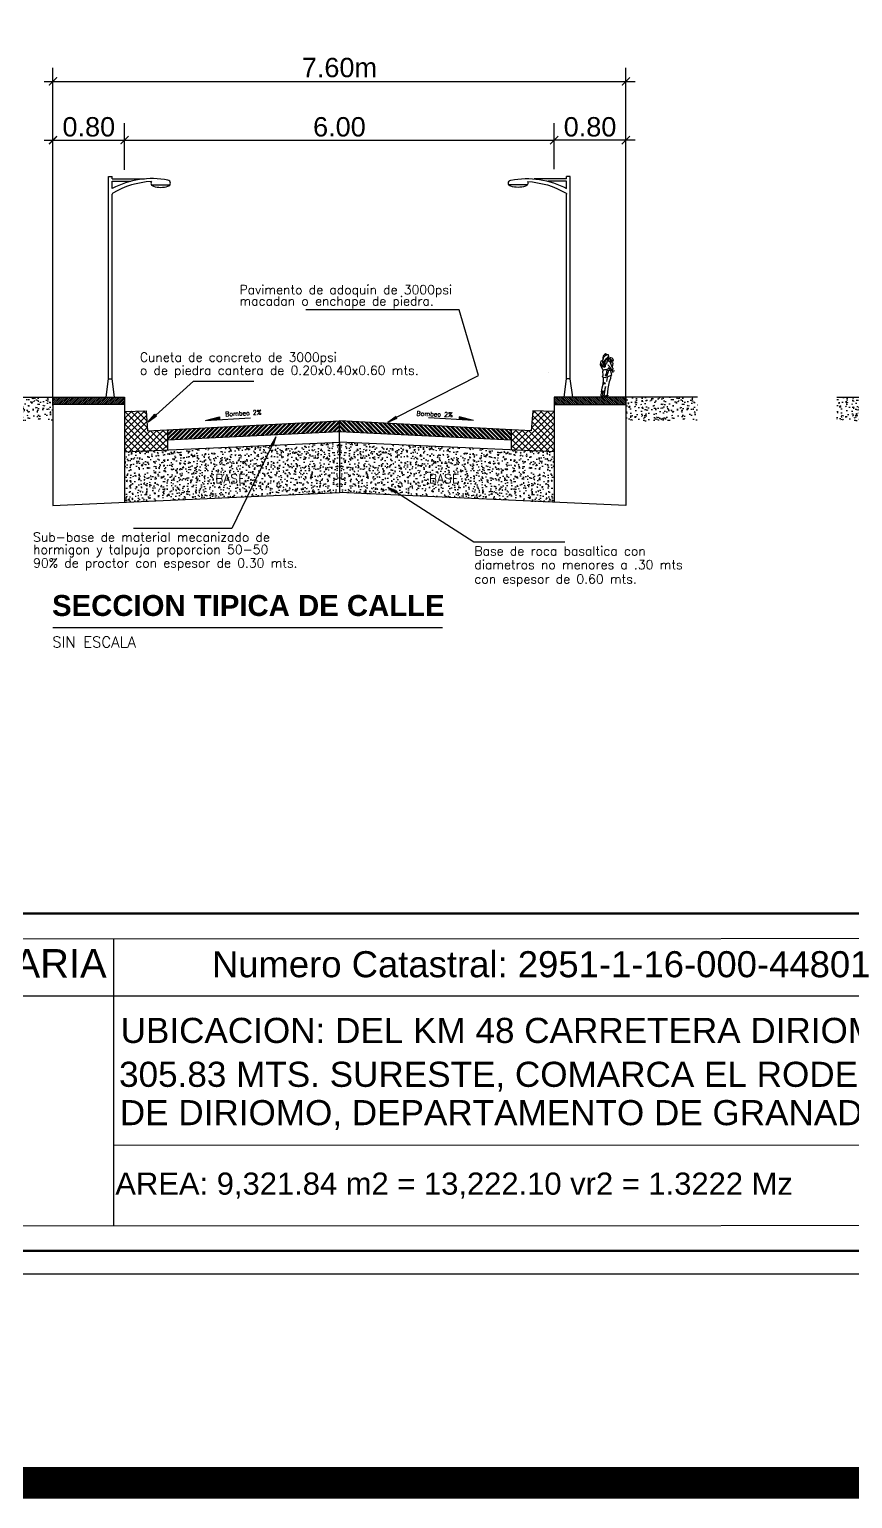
# Model space of a CAD drawing. Header units: millimetres. Extents: x 604785 to 1211550, y 1310998 to 2622648.
# Drawn here: x 605031.7 to 605090.9, y 1310998.2 to 1311103.8 of the extents above; entities that cross this region are included whole.
import ezdxf

# ---------------------------------------------------------------- set-up
doc = ezdxf.new("R2010")
doc.units = ezdxf.units.MM
doc.linetypes.add('0', pattern=[0])
for name, color, linetype in [('acera', 8, 'Continuous'), ('CAJETIN', 5, 'Continuous'), ('datos y tabla de areas', 170, 'Continuous')]:
    doc.layers.add(name, color=color, linetype=linetype)
doc.styles.add('ARIALTEXT', font='')
doc.styles.add('HECTOR LOPEZ', font='arial.ttf')
doc.styles.add('MINIMO', font='arial.ttf', dxfattribs={"height": 3.6})
doc.styles.add('PI', font='arial.ttf', dxfattribs={"height": 0.4})
doc.styles.add('ROMANS', font='ROMANS', dxfattribs={"height": 0.2})
doc.styles.add('Style-ENGINEERING', font='ENGINEERING.shx')
doc.styles.get('ARIALTEXT').set_extended_font_data('Arial', bold=True)

# ---------------------------------------------------------------- blocks, each defined once
blk = doc.blocks.new('_ArchTick')
at = {"color": 0, "linetype": 'ByBlock', "const_width": 0.15}
blk.add_lwpolyline([(-0.5, -0.5), (0.5, 0.5)], dxfattribs=at)
blk = doc.blocks.new('A$C42CB68AE')
at = {"color": 0, "linetype": 'ByBlock'}
for p, q in [((0.102, 9.246), (0.254, 9.246)), ((0.102, 0.759), (0.102, 9.246)), ((0.254, 9.144), (0.254, 9.246)), ((0.254, 9.144), (1.611, 9.144)), ((0.254, 8.738), (0.254, 9.042)), ((0.254, 9.042), (1.028, 9.042)), ((1.902, 8.89), (2.67, 8.89)), ((0.254, 0.759), (0.254, 8.502)), ((0, 0), (0.102, 0.759)), ((0.102, 0.762), (0.254, 0.762)), ((0.356, 0), (0.254, 0.759)), ((0, 0), (0.356, 0))]:
    blk.add_line(p, q, dxfattribs=at)
for centre, radius, start, end in [((1.921, 5.641), 3.517, 79.01502, 118.29006), ((2.049, 5.575), 3.458, 92.56761, 120.78099), ((2.007, 8.966), 0.13, 150.62553, 258.69007), ((2.286, 9.703), 0.916, 250.55996, 289.44004), ((2.565, 8.966), 0.13, 281.30993, 78.69007), ((0.305, 8.502), 0.0508, 120.78099, 180)]:
    blk.add_arc(centre, radius, start, end, dxfattribs=at)

msp = doc.modelspace()

# ---------------------------------------------------------------- hatches: boundary and pattern name
at = {"true_color": 0x636466}
h = msp.add_hatch(dxfattribs=at)
h.set_pattern_fill('AR-CONC', color=251, scale=0.005138)
h.set_pattern_definition([(50, (259037.15996, 562579.5811), (0.9361067078, -0.0818986854), [0.097883279, -1.0767160689]), (355, (259037.16, 562579.5811), (-0.1810888006, 0.9816939888), [0.0783066232, -0.8613758567]), (100.4514447, (259037.238, 562579.57425), (0.7550179047, 0.8997952634), [0.0831879868, -0.9150686141]), (46.1842, (259037.16, 562579.8421), (1.3928664246, -0.2160231451), [0.1468249185, -1.6150741034]), (96.63555761, (259037.276, 562579.8241), (1.2198370125, 1.2713323036), [0.1247820313, -1.3726041608]), (351.18415117, (259037.16, 562579.8421), (1.2198370125, 1.2713323036), [0.1174597656, -1.2920579053]), (21, (259037.2905, 562579.77685), (0.7790295937, -0.5254620958), [0.097883279, -1.0767160689]), (326, (259037.2905, 562579.7768), (0.317553028, 0.9464001089), [0.0783066232, -0.8613728551]), (71.451445, (259037.3554, 562579.7331), (1.09658262, 0.420938018), [0.0831879868, -0.9150670366]), (37.5, (259037.15996, 562579.58108), (0.01586995347, 0.43446322626), [0, -0.85093197205, 0, -0.874423959, 0, -0.8646356311]), (7.5, (259037.15996, 562579.5811), (0.3433347857, 0.51475082177), [0, -0.49855216767, 0, -0.83135531625, 0, -0.3295403726]), (327.5, (259036.86892, 562579.58108), (0.69669564596, -0.02943560349), [0, -0.32627759665, 0, -1.01798610153, 0, -1.3507892501]), (317.5, (259036.7384, 562579.5811), (0.7611217842, 0.13064715568), [0, -0.42416087564, 0, -0.67604718025, 0, -0.95925613414])])
h.paths.add_polyline_path([(605033.44, 1311077.389), (605028.296, 1311077.389), (605028.296, 1311075.695), (605033.44, 1311075.695)])
h = msp.add_hatch(dxfattribs=at)
h.set_pattern_fill('AR-CONC', color=251, scale=0.005138)
h.set_pattern_definition([(50, (259083.45346, 562579.5811), (0.9361067078, -0.0818986854), [0.097883279, -1.0767160689]), (355, (259083.4535, 562579.5811), (-0.1810888006, 0.9816939888), [0.0783066232, -0.8613758567]), (100.4514447, (259083.5315, 562579.57425), (0.7550179047, 0.8997952634), [0.0831879868, -0.9150686141]), (46.1842, (259083.4535, 562579.8421), (1.3928664246, -0.2160231451), [0.1468249185, -1.6150741034]), (96.63555761, (259083.5695, 562579.8241), (1.2198370125, 1.2713323036), [0.1247820313, -1.3726041608]), (351.18415117, (259083.4535, 562579.8421), (1.2198370125, 1.2713323036), [0.1174597656, -1.2920579053]), (21, (259083.584, 562579.77685), (0.7790295937, -0.5254620958), [0.097883279, -1.0767160689]), (326, (259083.584, 562579.7768), (0.317553028, 0.9464001089), [0.0783066232, -0.8613728551]), (71.451445, (259083.6489, 562579.7331), (1.09658262, 0.420938018), [0.0831879868, -0.9150670366]), (37.5, (259083.45346, 562579.58108), (0.01586995347, 0.43446322626), [0, -0.85093197205, 0, -0.874423959, 0, -0.8646356311]), (7.5, (259083.45346, 562579.5811), (0.3433347857, 0.51475082177), [0, -0.49855216767, 0, -0.83135531625, 0, -0.3295403726]), (327.5, (259083.16242, 562579.58108), (0.69669564596, -0.02943560349), [0, -0.32627759665, 0, -1.01798610153, 0, -1.3507892501]), (317.5, (259083.0319, 562579.5811), (0.7611217842, 0.13064715568), [0, -0.42416087564, 0, -0.67604718025, 0, -0.95925613414])])
h.paths.add_polyline_path([(605079.734, 1311077.389), (605074.59, 1311077.389), (605074.59, 1311075.695), (605079.734, 1311075.695)])
h = msp.add_hatch(dxfattribs=at)
h.set_pattern_fill('AR-CONC', color=251, scale=0.005138)
h.set_pattern_definition([(50, (259098.5995, 562579.6004), (0.9361067078, -0.0818986854), [0.097883279, -1.0767160689]), (355, (259098.5995, 562579.6004), (-0.1810888006, 0.9816939888), [0.0783066232, -0.8613758567]), (100.4514447, (259098.6775, 562579.5936), (0.7550179047, 0.8997952634), [0.0831879868, -0.9150686141]), (46.1842, (259098.5995, 562579.8614), (1.3928664246, -0.2160231451), [0.1468249185, -1.6150741034]), (96.63555761, (259098.7156, 562579.8434), (1.2198370125, 1.2713323036), [0.1247820313, -1.3726041608]), (351.18415117, (259098.5995, 562579.8614), (1.2198370125, 1.2713323036), [0.1174597656, -1.2920579053]), (21, (259098.73, 562579.7962), (0.7790295937, -0.5254620958), [0.097883279, -1.0767160689]), (326, (259098.73, 562579.7962), (0.317553028, 0.9464001089), [0.0783066232, -0.8613728551]), (71.451445, (259098.79495, 562579.7524), (1.09658262, 0.420938018), [0.0831879868, -0.9150670366]), (37.5, (259098.59952, 562579.6004), (0.01586995347, 0.43446322626), [0, -0.85093197205, 0, -0.874423959, 0, -0.8646356311]), (7.5, (259098.5995, 562579.6004), (0.3433347857, 0.51475082177), [0, -0.49855216767, 0, -0.83135531625, 0, -0.3295403726]), (327.5, (259098.30848, 562579.6004), (0.69669564596, -0.02943560349), [0, -0.32627759665, 0, -1.01798610153, 0, -1.3507892501]), (317.5, (259098.17797, 562579.6004), (0.7611217842, 0.13064715568), [0, -0.42416087564, 0, -0.67604718025, 0, -0.95925613414])])
h.paths.add_polyline_path([(605094.88, 1311077.408), (605089.736, 1311077.408), (605089.736, 1311075.715), (605094.88, 1311075.715)])
at = {"layer": 'acera'}
h = msp.add_hatch(dxfattribs=at)
h.set_pattern_fill('ANSI31', color=8, scale=0.773492, style=0)
h.set_pattern_definition([(45, (352309.35649, 828159.84258), (-0.068367715192, 0.068367715192), [])])
h.paths.add_polyline_path([(605033.44, 1311077.389), (605038.584, 1311077.389), (605038.584, 1311076.856), (605033.44, 1311076.856)])
h = msp.add_hatch(dxfattribs=at)
h.set_pattern_fill('ANSI31', color=8, scale=0.773492, style=0)
h.set_pattern_definition([(135, (857798.67341, 828159.84258), (0.068367715192, 0.068367715192), [])])
h.paths.add_polyline_path([(605074.59, 1311077.389), (605069.446, 1311077.389), (605069.446, 1311076.856), (605074.59, 1311076.856)])
for points in [[(605040.864, 1311076.043), (605040.767, 1311076.151), (605040.281, 1311075.62)], [(605045.412, 1311075.976), (605044.391, 1311075.702), (605045.412, 1311075.767)], [(605058.158, 1311075.885), (605058.086, 1311076.011), (605057.499, 1311075.595)], [(605063.639, 1311075.702), (605062.618, 1311075.976), (605062.618, 1311075.767)], [(605049.092, 1311073.909), (605049.225, 1311073.852), (605049.442, 1311074.539)], [(605058.081, 1311070.485), (605058.154, 1311070.611), (605057.499, 1311070.908)]]:
    msp.add_hatch(color=7, dxfattribs=at).paths.add_polyline_path(points)
h = msp.add_hatch(dxfattribs=at)
h.set_pattern_fill('ANSI32', color=8, scale=0.580119, style=0)
h.set_pattern_definition([(45, (352304.21277, 828159.84258), (-0.15382735918, 0.15382735918), []), (45, (352304.31532, 828159.84258), (-0.15382735918, 0.15382735918), [])])
h.paths.add_polyline_path([(605041.67, 1311075.03), (605041.67, 1311074.307), (605054.015, 1311074.912), (605054.015, 1311075.684)])
h = msp.add_hatch(dxfattribs=at)
h.set_pattern_fill('ANSI32', color=8, scale=0.580119, style=0)
h.set_pattern_definition([(135, (857803.81713, 828159.84258), (0.15382735918, 0.15382735918), []), (135, (857803.71458, 828159.84258), (0.15382735918, 0.15382735918), [])])
h.paths.add_polyline_path([(605066.36, 1311075.03), (605066.36, 1311074.307), (605054.015, 1311074.912), (605054.015, 1311075.684)])
at = {"layer": 'acera', "true_color": 0xe3e3e3}
h = msp.add_hatch(dxfattribs=at)
h.set_pattern_fill('AR-CONC', color=254, scale=0.116024, style=0)
h.set_pattern_definition([(50, (352304.2128, 828159.8426), (0.83219295055, -0.0728074493), [0.087017895, -0.9571968455]), (355, (352304.2128, 828159.8426), (-0.1609846531, 0.8727223486), [0.069614316, -0.7657574764]), (100.4514, (352304.2821, 828159.8365), (0.6712089155, 0.7999143695), [0.0739538288, -0.8134921429]), (46.1842, (352304.2128, 828160.0746), (1.2382542608, -0.1920415496), [0.1305268426, -1.4357952683]), (96.6356, (352304.316, 828160.0586), (1.0844317495, 1.1302091554), [0.1109307468, -1.2202380194]), (351.1842, (352304.2128, 828160.0746), (1.0844308673, 1.1302100024), [0.104421474, -1.1486362146]), (21, (352304.3288, 828160.0166), (0.69255460286, -0.4671339783), [0.087017895, -0.9571968455]), (326, (352304.3288, 828160.0166), (0.2823038402, 0.8413470735), [0.069614316, -0.7657574764]), (71.4514, (352304.3865, 828159.9777), (0.9748587268, 0.3742123322), [0.0739538288, -0.8134921429]), (37.5, (352304.21277, 828159.84258), (0.01410833352, 0.38623629913), [0, -0.7564755676, 0, -0.77735986242, 0, -0.7686580729]), (7.5, (352304.21277, 828159.8426), (0.305223432, 0.45761169267), [0, -0.44321114544, 0, -0.7390719886, 0, -0.29296024666]), (327.5, (352303.95404, 828159.84258), (0.61936139633, -0.02616903282), [0, -0.29005965016, 0, -0.9049861085, 0, -1.20084695165]), (317.5, (352303.838, 828159.8426), (0.676635105, 0.1161456646), [0, -0.3770775452, 0, -0.6010035951, 0, -0.85277537146])])
h.paths.add_polyline_path([(605038.584, 1311073.446), (605038.584, 1311069.844), (605054.015, 1311070.538), (605054.015, 1311074.14)])
h = msp.add_hatch(dxfattribs=at)
h.set_pattern_fill('AR-CONC', color=254, scale=0.116024, style=0)
h.set_pattern_definition([(130, (857803.8171, 828159.8426), (-0.83219295055, -0.0728074493), [0.087017895, -0.9571968455]), (185, (857803.8171, 828159.8426), (0.1609846531, 0.8727223486), [0.069614316, -0.7657574764]), (79.5486, (857803.7478, 828159.8365), (-0.6712089155, 0.7999143695), [0.0739538288, -0.8134921429]), (133.8158, (857803.8171, 828160.0746), (-1.2382542608, -0.1920415496), [0.1305268426, -1.4357952683]), (83.3644, (857803.714, 828160.0586), (-1.0844317495, 1.1302091554), [0.1109307468, -1.2202380194]), (188.8158, (857803.8171, 828160.0746), (-1.0844308673, 1.1302100024), [0.104421474, -1.1486362146]), (159, (857803.7011, 828160.0166), (-0.69255460286, -0.4671339783), [0.087017895, -0.9571968455]), (214, (857803.7011, 828160.0166), (-0.2823038402, 0.8413470735), [0.069614316, -0.7657574764]), (108.5486, (857803.6434, 828159.9777), (-0.9748587268, 0.3742123322), [0.0739538288, -0.8134921429]), (142.5, (857803.81713, 828159.84258), (-0.01410833352, 0.38623629913), [0, -0.7564755676, 0, -0.77735986242, 0, -0.7686580729]), (172.5, (857803.81713, 828159.8426), (-0.305223432, 0.45761169267), [0, -0.44321114544, 0, -0.7390719886, 0, -0.29296024666]), (212.5, (857804.07586, 828159.84258), (-0.61936139633, -0.02616903282), [0, -0.29005965016, 0, -0.9049861085, 0, -1.20084695165]), (222.5, (857804.1919, 828159.8426), (-0.676635105, 0.1161456646), [0, -0.3770775452, 0, -0.6010035951, 0, -0.85277537146])])
h.paths.add_polyline_path([(605069.446, 1311073.446), (605069.446, 1311069.844), (605054.015, 1311070.538), (605054.015, 1311074.14)])

# ---------------------------------------------------------------- linework, layer by layer
for p, q in [((605033.44, 1311076.856), (605033.44, 1311069.612)), ((605074.59, 1311076.856), (605074.59, 1311077.408)), ((605037.793, 1311038.479), (605037.793, 1311017.879)), ((604973.769, 1311034.36), (605114.142, 1311034.36)), ((605037.793, 1311023.646), (605169.079, 1311023.661))]:
    msp.add_line(p, q)
at = {"color": 1}
msp.add_line((605033.44, 1311060.829), (605061.413, 1311060.829), dxfattribs=at)
at = {"const_width": 2.28}
msp.add_lwpolyline([(604785.969, 1310999.381), (605205.069, 1310999.381), (605205.069, 1311323.231), (604785.969, 1311323.231)], close=True, dxfattribs=at)
at = {"lineweight": 50}
msp.add_lwpolyline([(605190.021, 1311016.044), (604971.953, 1311016.044), (604971.953, 1311040.293), (605190.021, 1311040.293)], close=True, dxfattribs=at)
msp.add_lwpolyline([(605189.066, 1311017.862), (604973.769, 1311017.829), (604973.769, 1311038.469), (605189.066, 1311038.502)], close=True)
at = {"layer": 'acera', "color": 7}
for p, q in [((605062.609, 1311083.659), (605051.612, 1311083.659)), ((605064.002, 1311078.939), (605062.609, 1311083.659)), ((605058.122, 1311075.948), (605064.002, 1311078.939)), ((605040.816, 1311076.097), (605043.544, 1311078.533)), ((605043.544, 1311078.533), (605047.872, 1311078.533)), ((605038.584, 1311076.856), (605033.44, 1311076.856)), ((605069.446, 1311076.856), (605074.59, 1311076.856)), ((605040.281, 1311075.62), (605040.767, 1311076.151)), ((605040.281, 1311075.62), (605040.864, 1311076.043)), ((605040.767, 1311076.151), (605040.864, 1311076.043)), ((605044.391, 1311075.702), (605045.412, 1311075.976)), ((605044.391, 1311075.702), (605047.617, 1311075.907)), ((605045.412, 1311075.976), (605045.412, 1311075.767)), ((605054.015, 1311074.14), (605054.015, 1311075.684)), ((605057.499, 1311075.595), (605058.086, 1311076.011)), ((605057.499, 1311075.595), (605058.158, 1311075.885)), ((605063.639, 1311075.702), (605060.413, 1311075.907)), ((605063.639, 1311075.702), (605062.618, 1311075.976)), ((605062.618, 1311075.976), (605062.618, 1311075.767)), ((605041.67, 1311074.307), (605054.015, 1311074.912)), ((605049.442, 1311074.539), (605049.092, 1311073.909)), ((605049.442, 1311074.539), (605049.225, 1311073.852)), ((605054.015, 1311074.912), (605066.36, 1311074.307)), ((605038.584, 1311073.446), (605038.584, 1311069.844)), ((605049.159, 1311073.881), (605046.279, 1311067.945)), ((605069.446, 1311073.446), (605069.446, 1311069.844)), ((605057.499, 1311070.908), (605058.154, 1311070.611)), ((605057.499, 1311070.908), (605058.081, 1311070.485)), ((605058.118, 1311070.548), (605063.665, 1311066.978)), ((605046.279, 1311067.945), (605039.225, 1311067.945)), ((605063.665, 1311066.978), (605070.206, 1311066.978))]:
    msp.add_line(p, q, dxfattribs=at)
msp.add_lwpolyline([(605033.44, 1311077.389), (605038.584, 1311077.389), (605038.584, 1311076.856), (605033.44, 1311076.856)], close=True, dxfattribs=at)
at = {"layer": 'CAJETIN'}
msp.add_line((604800.969, 1311014.381), (605190.069, 1311014.381), dxfattribs=at)
at = {"layer": 'datos y tabla de areas'}
for p, q in [((605033.44, 1311077.408), (605033.44, 1311101.06)), ((605074.59, 1311077.408), (605074.59, 1311101.06)), ((605032.796, 1311100.074), (605075.249, 1311100.074)), ((605038.584, 1311093.731), (605038.584, 1311097.064)), ((605069.446, 1311093.77), (605069.446, 1311097.064)), ((605032.796, 1311095.851), (605038.584, 1311095.851)), ((605038.584, 1311095.851), (605069.446, 1311095.851)), ((605075.249, 1311095.851), (605069.446, 1311095.851))]:
    msp.add_line(p, q, dxfattribs=at)
at = {"layer": 'datos y tabla de areas', "color": 0}
for p, q in [((605072.759, 1311079.865), (605072.749, 1311079.717)), ((605072.793, 1311079.975), (605072.759, 1311079.865)), ((605072.833, 1311079.982), (605072.793, 1311079.975)), ((605072.821, 1311079.794), (605072.836, 1311079.709)), ((605072.873, 1311079.993), (605072.833, 1311079.982)), ((605072.906, 1311079.978), (605072.873, 1311079.993)), ((605072.915, 1311080.013), (605072.906, 1311079.978)), ((605072.93, 1311080.09), (605072.915, 1311080.013)), ((605072.926, 1311079.967), (605072.924, 1311079.896)), ((605072.924, 1311079.896), (605072.937, 1311079.79)), ((605072.94, 1311080.245), (605072.93, 1311080.172)), ((605072.93, 1311080.172), (605072.93, 1311080.09)), ((605072.937, 1311079.79), (605072.955, 1311079.734)), ((605072.963, 1311080.319), (605072.94, 1311080.245)), ((605072.962, 1311080.212), (605072.95, 1311080.119)), ((605073.047, 1311080.317), (605072.962, 1311080.212)), ((605072.989, 1311080.383), (605072.963, 1311080.319)), ((605073.027, 1311080.412), (605072.989, 1311080.383)), ((605072.996, 1311079.883), (605072.99, 1311079.817)), ((605072.99, 1311079.817), (605073.023, 1311079.726)), ((605073.015, 1311079.959), (605072.996, 1311079.883)), ((605073.096, 1311080.067), (605073.015, 1311079.959)), ((605073.086, 1311080.466), (605073.027, 1311080.412)), ((605073.105, 1311080.366), (605073.047, 1311080.317)), ((605073.06, 1311079.818), (605073.055, 1311079.726)), ((605073.112, 1311079.984), (605073.077, 1311079.863)), ((605073.077, 1311079.863), (605073.087, 1311079.778)), ((605073.139, 1311080.49), (605073.086, 1311080.466)), ((605073.134, 1311080.107), (605073.096, 1311080.067)), ((605073.14, 1311080.373), (605073.105, 1311080.366)), ((605073.206, 1311080.092), (605073.112, 1311079.984)), ((605073.193, 1311079.805), (605073.125, 1311079.722)), ((605073.217, 1311080.163), (605073.134, 1311080.107)), ((605073.199, 1311080.455), (605073.139, 1311080.49)), ((605073.171, 1311080.382), (605073.14, 1311080.373)), ((605073.161, 1311080.466), (605073.171, 1311080.418)), ((605073.171, 1311080.418), (605073.171, 1311080.382)), ((605073.232, 1311079.88), (605073.193, 1311079.805)), ((605073.25, 1311080.425), (605073.199, 1311080.455)), ((605073.299, 1311080.177), (605073.206, 1311080.092)), ((605073.216, 1311079.965), (605073.232, 1311079.88)), ((605073.259, 1311080.206), (605073.217, 1311080.163)), ((605073.279, 1311080.429), (605073.25, 1311080.425)), ((605073.278, 1311080.275), (605073.259, 1311080.206)), ((605073.272, 1311080.011), (605073.284, 1311080.049)), ((605073.314, 1311079.967), (605073.272, 1311080.011)), ((605073.317, 1311080.427), (605073.279, 1311080.429)), ((605073.284, 1311080.049), (605073.308, 1311080.1)), ((605073.308, 1311080.1), (605073.33, 1311080.138)), ((605073.395, 1311079.941), (605073.314, 1311079.967)), ((605073.337, 1311080.419), (605073.317, 1311080.427)), ((605073.33, 1311080.138), (605073.334, 1311080.204)), ((605073.334, 1311080.204), (605073.34, 1311080.237)), ((605073.35, 1311080.373), (605073.337, 1311080.419)), ((605073.34, 1311080.237), (605073.365, 1311080.289)), ((605073.366, 1311080.332), (605073.35, 1311080.373)), ((605073.364, 1311080.045), (605073.353, 1311080.036)), ((605073.353, 1311080.036), (605073.353, 1311080.029)), ((605073.353, 1311080.029), (605073.353, 1311079.997)), ((605073.353, 1311079.997), (605073.353, 1311079.972)), ((605073.375, 1311080.054), (605073.364, 1311080.045)), ((605073.365, 1311080.289), (605073.366, 1311080.332)), ((605073.374, 1311080.131), (605073.372, 1311080.116)), ((605073.372, 1311080.116), (605073.372, 1311080.094)), ((605073.372, 1311080.094), (605073.377, 1311080.07)), ((605073.378, 1311080.14), (605073.374, 1311080.131)), ((605073.379, 1311080.059), (605073.375, 1311080.054)), ((605073.377, 1311080.07), (605073.379, 1311080.059)), ((605073.385, 1311080.158), (605073.378, 1311080.14)), ((605073.42, 1311080.169), (605073.385, 1311080.158)), ((605073.462, 1311079.909), (605073.395, 1311079.941)), ((605073.431, 1311080.178), (605073.42, 1311080.169)), ((605073.466, 1311080.203), (605073.431, 1311080.201)), ((605073.431, 1311080.201), (605073.431, 1311080.178)), ((605073.433, 1311080.2), (605073.433, 1311080.174)), ((605073.433, 1311080.174), (605073.456, 1311080.143)), ((605073.46, 1311079.973), (605073.453, 1311079.93)), ((605073.453, 1311079.93), (605073.453, 1311079.915)), ((605073.456, 1311080.143), (605073.482, 1311080.126)), ((605073.479, 1311080.013), (605073.46, 1311079.973)), ((605073.492, 1311079.845), (605073.462, 1311079.909)), ((605073.509, 1311080.214), (605073.466, 1311080.203)), ((605073.494, 1311080.051), (605073.479, 1311080.013)), ((605073.482, 1311080.126), (605073.48, 1311080.105)), ((605073.48, 1311080.105), (605073.481, 1311080.084)), ((605073.481, 1311080.084), (605073.494, 1311080.051)), ((605073.538, 1311079.73), (605073.492, 1311079.845)), ((605073.61, 1311080.188), (605073.509, 1311080.214)), ((605073.528, 1311079.96), (605073.526, 1311079.927)), ((605073.526, 1311079.927), (605073.533, 1311079.901)), ((605073.539, 1311079.998), (605073.528, 1311079.96)), ((605073.533, 1311079.901), (605073.544, 1311079.889)), ((605073.538, 1311080.079), (605073.541, 1311080.04)), ((605073.541, 1311080.04), (605073.539, 1311079.998)), ((605073.601, 1311079.905), (605073.602, 1311079.921)), ((605073.601, 1311079.885), (605073.601, 1311079.905)), ((605073.608, 1311079.859), (605073.601, 1311079.885)), ((605073.602, 1311080.08), (605073.621, 1311080.012)), ((605073.602, 1311079.921), (605073.636, 1311079.961)), ((605073.639, 1311080.167), (605073.61, 1311080.188)), ((605073.621, 1311080.012), (605073.621, 1311079.97)), ((605073.677, 1311079.822), (605073.628, 1311079.857)), ((605073.636, 1311079.961), (605073.678, 1311079.99)), ((605073.664, 1311080.138), (605073.639, 1311080.167)), ((605073.662, 1311079.736), (605073.671, 1311079.784)), ((605073.69, 1311080.096), (605073.664, 1311080.138)), ((605073.671, 1311079.784), (605073.677, 1311079.822)), ((605073.678, 1311079.99), (605073.698, 1311080.059)), ((605073.698, 1311080.059), (605073.69, 1311080.096)), ((605072.749, 1311079.717), (605072.796, 1311079.614)), ((605072.796, 1311079.614), (605072.857, 1311079.499)), ((605072.836, 1311079.709), (605072.853, 1311079.658)), ((605072.853, 1311079.658), (605072.86, 1311079.595)), ((605072.857, 1311079.499), (605072.9, 1311079.429)), ((605072.9, 1311079.429), (605072.969, 1311079.35)), ((605072.921, 1311078.845), (605072.954, 1311078.962)), ((605072.953, 1311078.794), (605072.921, 1311078.845)), ((605072.955, 1311079.734), (605072.926, 1311079.648)), ((605072.926, 1311079.648), (605072.948, 1311079.54)), ((605072.947, 1311079.245), (605072.998, 1311079.354)), ((605072.954, 1311078.962), (605072.947, 1311079.245)), ((605072.948, 1311079.54), (605072.974, 1311079.611)), ((605072.99, 1311078.812), (605072.953, 1311078.794)), ((605072.974, 1311079.611), (605072.983, 1311079.555)), ((605072.98, 1311078.47), (605072.99, 1311078.812)), ((605072.983, 1311079.555), (605073.029, 1311079.654)), ((605072.99, 1311078.812), (605073.101, 1311078.809)), ((605072.998, 1311079.354), (605073.088, 1311079.38)), ((605073.029, 1311079.654), (605073.042, 1311079.578)), ((605073.042, 1311079.578), (605073.043, 1311079.508)), ((605073.043, 1311079.508), (605073.073, 1311079.574)), ((605073.055, 1311079.726), (605073.057, 1311079.693)), ((605073.073, 1311079.574), (605073.105, 1311079.561)), ((605073.087, 1311079.778), (605073.099, 1311079.703)), ((605073.088, 1311079.38), (605073.221, 1311079.378)), ((605073.177, 1311079.059), (605073.098, 1311078.961)), ((605073.098, 1311078.961), (605073.098, 1311078.941)), ((605073.098, 1311078.941), (605073.197, 1311078.96)), ((605073.099, 1311079.703), (605073.105, 1311079.561)), ((605073.101, 1311078.809), (605073.198, 1311078.838)), ((605073.125, 1311079.722), (605073.106, 1311079.63)), ((605073.212, 1311079.155), (605073.177, 1311079.059)), ((605073.197, 1311078.96), (605073.25, 1311078.96)), ((605073.198, 1311078.838), (605073.313, 1311078.877)), ((605073.243, 1311078.801), (605073.207, 1311078.502)), ((605073.221, 1311079.378), (605073.212, 1311079.155)), ((605073.377, 1311079.451), (605073.221, 1311079.378)), ((605073.25, 1311078.96), (605073.268, 1311078.976)), ((605073.268, 1311078.976), (605073.274, 1311079.035)), ((605073.274, 1311079.035), (605073.329, 1311079.167)), ((605073.306, 1311079.733), (605073.332, 1311079.687)), ((605073.313, 1311078.877), (605073.48, 1311078.949)), ((605073.329, 1311079.167), (605073.333, 1311079.225)), ((605073.332, 1311079.687), (605073.378, 1311079.632)), ((605073.333, 1311079.225), (605073.347, 1311079.317)), ((605073.347, 1311079.317), (605073.437, 1311079.323)), ((605073.377, 1311079.494), (605073.392, 1311079.537)), ((605073.377, 1311079.451), (605073.377, 1311079.494)), ((605073.401, 1311079.422), (605073.377, 1311079.451)), ((605073.378, 1311079.632), (605073.434, 1311079.574)), ((605073.417, 1311079.418), (605073.401, 1311079.422)), ((605073.496, 1311078.728), (605073.404, 1311078.497)), ((605073.431, 1311079.385), (605073.417, 1311079.418)), ((605073.453, 1311079.351), (605073.431, 1311079.385)), ((605073.434, 1311079.574), (605073.46, 1311079.508)), ((605073.437, 1311079.323), (605073.453, 1311079.351)), ((605073.437, 1311079.323), (605073.595, 1311079.333)), ((605073.46, 1311079.508), (605073.497, 1311079.456)), ((605073.48, 1311078.949), (605073.573, 1311079.007)), ((605073.573, 1311079.007), (605073.495, 1311079.316)), ((605073.504, 1311078.967), (605073.496, 1311078.728)), ((605073.497, 1311079.456), (605073.526, 1311079.425)), ((605073.526, 1311079.425), (605073.577, 1311079.365)), ((605073.636, 1311079.496), (605073.538, 1311079.73)), ((605073.595, 1311079.333), (605073.648, 1311079.346)), ((605073.598, 1311079.206), (605073.696, 1311079.212)), ((605073.615, 1311079.302), (605073.774, 1311079.285)), ((605073.636, 1311079.496), (605073.642, 1311079.574)), ((605073.685, 1311079.452), (605073.636, 1311079.496)), ((605073.642, 1311079.574), (605073.652, 1311079.663)), ((605073.648, 1311079.346), (605073.663, 1311079.379)), ((605073.652, 1311079.663), (605073.662, 1311079.736)), ((605073.663, 1311079.379), (605073.689, 1311079.424)), ((605073.774, 1311079.285), (605073.67, 1311079.242)), ((605073.689, 1311079.424), (605073.685, 1311079.452)), ((605072.831, 1311077.754), (605072.886, 1311078.066)), ((605072.932, 1311077.817), (605072.831, 1311077.754)), ((605072.842, 1311077.701), (605072.833, 1311077.666)), ((605072.852, 1311077.743), (605072.842, 1311077.701)), ((605072.859, 1311077.756), (605072.852, 1311077.743)), ((605072.874, 1311077.769), (605072.859, 1311077.756)), ((605072.89, 1311077.77), (605072.874, 1311077.769)), ((605072.886, 1311078.066), (605072.97, 1311078.31)), ((605072.926, 1311077.77), (605072.89, 1311077.77)), ((605072.944, 1311077.746), (605072.926, 1311077.77)), ((605073.027, 1311077.744), (605072.932, 1311077.817)), ((605072.959, 1311077.73), (605072.944, 1311077.746)), ((605072.946, 1311077.662), (605072.951, 1311077.686)), ((605072.951, 1311077.686), (605072.961, 1311077.709)), ((605072.961, 1311077.709), (605072.959, 1311077.73)), ((605072.96, 1311078.448), (605072.98, 1311078.47)), ((605072.97, 1311078.31), (605072.96, 1311078.448)), ((605072.976, 1311078.317), (605073.016, 1311078.344)), ((605073.016, 1311078.388), (605072.981, 1311078.364)), ((605072.981, 1311078.364), (605072.981, 1311078.364)), ((605073.062, 1311078.408), (605073.016, 1311078.388)), ((605073.016, 1311078.344), (605073.118, 1311078.367)), ((605073.129, 1311078.152), (605073.027, 1311077.744)), ((605073.032, 1311077.466), (605073.117, 1311077.94)), ((605073.096, 1311078.38), (605073.062, 1311078.408)), ((605073.118, 1311078.367), (605073.096, 1311078.38)), ((605073.117, 1311077.94), (605073.129, 1311078.152)), ((605073.264, 1311077.737), (605073.244, 1311077.538)), ((605073.293, 1311078.014), (605073.264, 1311077.737)), ((605073.351, 1311078.236), (605073.293, 1311078.014)), ((605073.404, 1311078.497), (605073.351, 1311078.236)), ((605028.296, 1311077.389), (605038.584, 1311077.389)), ((605038.584, 1311077.389), (605038.584, 1311076.856)), ((605038.584, 1311077.389), (605038.584, 1311073.446)), ((605069.446, 1311077.389), (605069.446, 1311073.446)), ((605079.734, 1311077.389), (605069.446, 1311077.389)), ((605069.446, 1311077.389), (605069.446, 1311076.856)), ((605072.818, 1311077.614), (605072.794, 1311077.564)), ((605072.794, 1311077.564), (605072.799, 1311077.497)), ((605072.799, 1311077.497), (605072.835, 1311077.444)), ((605072.833, 1311077.666), (605072.818, 1311077.614)), ((605072.835, 1311077.444), (605072.884, 1311077.425)), ((605072.884, 1311077.425), (605072.906, 1311077.472)), ((605072.906, 1311077.472), (605072.932, 1311077.493)), ((605072.929, 1311077.607), (605072.933, 1311077.639)), ((605072.94, 1311077.578), (605072.929, 1311077.607)), ((605072.932, 1311077.493), (605072.943, 1311077.54)), ((605072.933, 1311077.639), (605072.942, 1311077.666)), ((605072.943, 1311077.54), (605072.94, 1311077.578)), ((605073.16, 1311077.473), (605073.032, 1311077.466)), ((605073.085, 1311077.411), (605073.063, 1311077.455)), ((605073.161, 1311077.42), (605073.085, 1311077.411)), ((605073.268, 1311077.536), (605073.16, 1311077.473)), ((605073.171, 1311077.436), (605073.161, 1311077.42)), ((605073.278, 1311077.472), (605073.171, 1311077.436)), ((605073.244, 1311077.538), (605073.292, 1311077.534)), ((605073.289, 1311077.483), (605073.278, 1311077.472)), ((605073.295, 1311077.514), (605073.289, 1311077.483)), ((605073.292, 1311077.534), (605073.295, 1311077.514)), ((605074.59, 1311077.389), (605074.6, 1311069.612)), ((605089.736, 1311077.389), (605094.88, 1311077.389)), ((605038.584, 1311076.36), (605040.127, 1311076.406)), ((605038.584, 1311074.949), (605040.038, 1311076.404)), ((605038.584, 1311075.404), (605039.57, 1311076.39)), ((605038.584, 1311075.858), (605039.101, 1311076.376)), ((605038.584, 1311076.313), (605038.632, 1311076.362)), ((605038.584, 1311074.495), (605040.153, 1311076.064)), ((605040.95, 1311073.552), (605038.584, 1311075.918)), ((605038.584, 1311074.04), (605040.186, 1311075.642)), ((605041.385, 1311073.572), (605038.596, 1311076.361)), ((605040.221, 1311075.191), (605039.037, 1311076.374)), ((605040.183, 1311075.683), (605039.479, 1311076.387)), ((605040.145, 1311076.176), (605039.92, 1311076.4)), ((605040.127, 1311076.406), (605040.239, 1311074.954)), ((605040.239, 1311074.954), (605054.015, 1311075.684)), ((605067.791, 1311074.954), (605054.015, 1311075.684)), ((605066.645, 1311073.572), (605069.434, 1311076.361)), ((605067.08, 1311073.552), (605069.446, 1311075.918)), ((605067.903, 1311076.406), (605067.791, 1311074.954)), ((605067.809, 1311075.191), (605068.993, 1311076.374)), ((605069.446, 1311074.04), (605067.844, 1311075.642)), ((605067.847, 1311075.683), (605068.551, 1311076.387)), ((605069.446, 1311074.495), (605067.877, 1311076.064)), ((605067.885, 1311076.176), (605068.11, 1311076.4)), ((605069.446, 1311076.36), (605067.903, 1311076.406)), ((605069.446, 1311074.949), (605067.992, 1311076.404)), ((605069.446, 1311075.404), (605068.46, 1311076.39)), ((605069.446, 1311075.858), (605068.929, 1311076.376)), ((605069.446, 1311076.313), (605069.398, 1311076.362)), ((605040.514, 1311073.533), (605038.584, 1311075.463)), ((605038.584, 1311073.585), (605040.218, 1311075.22)), ((605040.079, 1311073.513), (605038.584, 1311075.009)), ((605039.644, 1311073.494), (605038.584, 1311074.554)), ((605038.914, 1311073.461), (605040.417, 1311074.963)), ((605039.39, 1311073.482), (605040.897, 1311074.989)), ((605039.866, 1311073.504), (605041.377, 1311075.014)), ((605040.342, 1311073.525), (605041.67, 1311074.853)), ((605041.67, 1311073.741), (605040.446, 1311074.965)), ((605041.67, 1311074.196), (605040.878, 1311074.988)), ((605041.67, 1311074.65), (605041.31, 1311075.011)), ((605041.67, 1311075.03), (605041.67, 1311073.585)), ((605066.36, 1311075.03), (605066.36, 1311073.585)), ((605066.36, 1311074.65), (605066.72, 1311075.011)), ((605066.36, 1311074.196), (605067.152, 1311074.988)), ((605066.36, 1311073.741), (605067.584, 1311074.965)), ((605067.688, 1311073.525), (605066.36, 1311074.853)), ((605068.164, 1311073.504), (605066.653, 1311075.014)), ((605068.64, 1311073.482), (605067.133, 1311074.989)), ((605067.515, 1311073.533), (605069.446, 1311075.463)), ((605069.116, 1311073.461), (605067.613, 1311074.963)), ((605069.446, 1311073.585), (605067.812, 1311075.22)), ((605067.95, 1311073.513), (605069.446, 1311075.009)), ((605068.386, 1311073.494), (605069.446, 1311074.554)), ((605038.584, 1311073.446), (605054.015, 1311074.14)), ((605039.209, 1311073.474), (605038.584, 1311074.1)), ((605038.774, 1311073.454), (605038.584, 1311073.645)), ((605040.818, 1311073.546), (605041.67, 1311074.398)), ((605041.294, 1311073.568), (605041.67, 1311073.944)), ((605069.446, 1311073.446), (605054.015, 1311074.14)), ((605054.015, 1311074.14), (605054.015, 1311070.538)), ((605067.212, 1311073.546), (605066.36, 1311074.398)), ((605066.736, 1311073.568), (605066.36, 1311073.944)), ((605068.821, 1311073.474), (605069.446, 1311074.1)), ((605069.256, 1311073.454), (605069.446, 1311073.645)), ((605033.44, 1311069.612), (605054.015, 1311070.538)), ((605074.6, 1311069.612), (605054.015, 1311070.538))]:
    msp.add_line(p, q, dxfattribs=at)
at = {"layer": 'datos y tabla de areas', "color": 0, "linetype": '0'}
msp.add_line((605069.02, 1311079.132), (605069.02, 1311079.132), dxfattribs=at)
msp.add_line((605069.02, 1311079.132), (605069.02, 1311079.132), dxfattribs=at)

# ---------------------------------------------------------------- block references
at = {"layer": 'datos y tabla de areas', "xscale": 0.5801193003200011, "yscale": 0.5801193003200011, "zscale": 0.5801193003200011, "rotation": 180}
for p in [(605033.44, 1311100.074), (605033.44, 1311095.851), (605038.584, 1311095.851), (605069.446, 1311095.851), (605074.59, 1311095.851)]:
    msp.add_blockref('_ArchTick', p, dxfattribs=at)
at = {"layer": 'datos y tabla de areas', "xscale": 0.5801193003200011, "yscale": 0.5801193003200011, "zscale": 0.5801193003200011}
for p in [(605074.59, 1311100.074), (605033.44, 1311095.851), (605038.584, 1311095.851), (605069.446, 1311095.851), (605074.59, 1311095.851)]:
    msp.add_blockref('_ArchTick', p, dxfattribs=at)
at = {"layer": 'datos y tabla de areas', "color": 0, "zscale": 6.859168111401732}
for p, xscale, yscale in [((605037.258, 1311077.389), 1.714792471796731, 1.714792471796731), ((605070.772, 1311077.389), -1.714792471796731, 1.714792471786761)]:
    msp.add_blockref('A$C42CB68AE', p, dxfattribs=dict(at, xscale=xscale, yscale=yscale))

# ---------------------------------------------------------------- texts
for s, height, style, p in [('Pavimento de adoquin de 3000psi', 0.65263, 'ROMANS', (605046.835, 1311084.786)), ('macadan o enchape de piedra. ', 0.65263, 'ROMANS', (605046.835, 1311083.971)), ('Cuneta de concreto de 3000psi', 0.65263, 'ROMANS', (605039.679, 1311079.93)), ('o de piedra cantera de 0.20x0.40x0.60 mts. ', 0.65263, 'ROMANS', (605039.679, 1311078.983)), ('Sub-base de material mecanizado de ', 0.65263, 'ROMANS', (605032.015, 1311067.003)), ('hormigon y talpuja proporcion 50-50', 0.65263, 'ROMANS', (605032.015, 1311066.112)), ('Base de roca basaltica con', 0.65263, 'ROMANS', (605063.711, 1311066.007)), ('90%%% de proctor con espesor de 0.30 mts.', 0.65263, 'ROMANS', (605032.015, 1311065.15)), ('diametros no menores a .30 mts', 0.65263, 'ROMANS', (605063.711, 1311065.021)), ('con espesor de 0.60 mts.', 0.65263, 'ROMANS', (605063.711, 1311063.988)), ('AREA: 9,321.84 m2 = 13,222.10 vr2 = 1.3222 Mz', 1.5908, 'PI', (605037.918, 1311020.079))]:
    msp.add_text(s, height=height, dxfattribs=dict(style=style)).set_placement(p)
at = {"style": 'ROMANS'}
for rotation, p in [(3.05891, (605045.822, 1311076.002)), (357.87478, (605059.549, 1311076.054))]:
    msp.add_text('Bombeo 2%%%', height=0.32632, rotation=rotation, dxfattribs=at).set_placement(p)
at = {"color": 7, "style": 'ROMANS'}
for p in [(605045.091, 1311071.203), (605060.437, 1311071.203)]:
    msp.add_text('BASE', height=0.6526, dxfattribs=at).set_placement(p)
at = {"color": 1, "style": 'ROMANS'}
msp.add_text('SIN ESCALA', height=0.7828, dxfattribs=at).set_placement((605033.392, 1311059.405))
at = {"color": 7, "lineweight": 50, "style": 'HECTOR LOPEZ'}
for s, height, p in [('LOTIFICACION VILLA CANDELARIA', 2.05045, (604989.547, 1311035.677)), ('UBICACION: DEL KM 48 CARRETERA DIRIOMO - NANDAIME,', 1.8044, (605038.298, 1311030.981)), ('305.83 MTS. SURESTE, COMARCA EL RODEO, MUNICIPIO', 1.8044, (605038.187, 1311027.828)), ('DE DIRIOMO, DEPARTAMENTO DE GRANADA.', 1.8044, (605038.242, 1311025.073))]:
    msp.add_text(s, height=height, dxfattribs=at).set_placement(p)
at = {"color": 3, "insert": (605033.374, 1311063.169), "char_height": 1.50759, "attachment_point": 1, "style": 'ARIALTEXT'}
msp.add_mtext('SECCION TIPICA DE CALLE', dxfattribs=at)
at = {"insert": (605044.856, 1311037.577), "char_height": 1.87457, "width": 91.96519, "attachment_point": 1, "style": 'Style-ENGINEERING'}
msp.add_mtext('{\\fArial|b0|i0|c0|p34;Numero Catastral: 2951-1-16-000-44801}', dxfattribs=at)
at = {"layer": 'datos y tabla de areas', "color": 7, "char_height": 1.3923, "attachment_point": 5, "style": 'MINIMO'}
for s, insert in [('\\A1;7.60m', (605054.015, 1311101.061)), ('\\A1;0.80', (605036.012, 1311096.802)), ('\\A1;6.00', (605054.015, 1311096.802)), ('\\A1;0.80', (605072.018, 1311096.802))]:
    msp.add_mtext(s, dxfattribs=dict(at, insert=insert))

doc.saveas('drawing.dxf')
